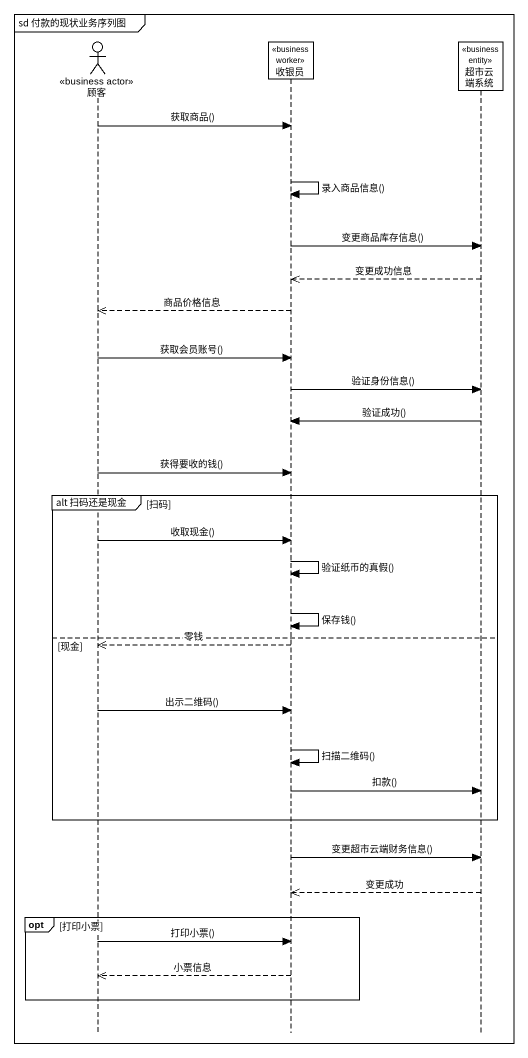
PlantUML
@startuml
mainframe sd 付款的现状业务序列图
hide footbox
actor 顾客 <<business actor>>
participant 收银员 <<business worker>>
participant 超市云端系统 <<business entity>>

顾客 -> 收银员 : 获取商品()
收银员 -> 收银员 : 录入商品信息()
收银员 -> 超市云端系统 : 变更商品库存信息()
超市云端系统 -->> 收银员 : 变更成功信息
收银员 -->> 顾客 : 商品价格信息
顾客 -> 收银员 : 获取会员账号()
收银员 -> 超市云端系统 : 验证身份信息()
超市云端系统 -> 收银员 : 验证成功()
顾客 -> 收银员 : 获得要收的钱()
group alt 扫码还是现金 [扫码]
  顾客 -> 收银员 : 收取现金()
  收银员 -> 收银员 : 验证纸币的真假()
  收银员 -> 收银员 : 保存钱()
else 现金
  收银员 -->> 顾客 : 零钱
  顾客 -> 收银员 : 出示二维码()
  收银员 -> 收银员 : 扫描二维码()
  收银员 -> 超市云端系统 : 扣款()
end
收银员 -> 超市云端系统 : 变更超市云端财务信息()
超市云端系统 -->> 收银员 : 变更成功
opt 打印小票
  顾客 -> 收银员 : 打印小票()
  收银员 -->> 顾客 : 小票信息
end
@enduml
